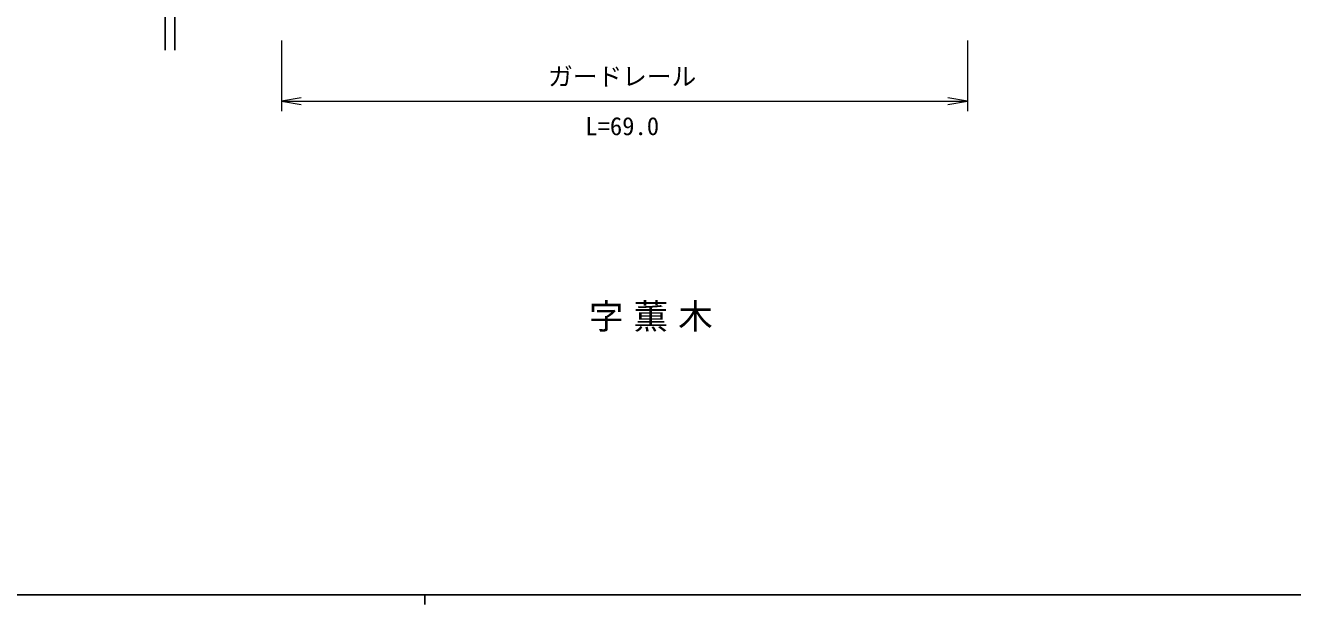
# Model space of a CAD drawing. Units: millimetres, scale not verified. Extents: x 40000 to 680000, y 20000 to 380000.
# Drawn here: x 127562 to 255892, y 204000 to 262677 of the extents above; entities that cross this region are included whole.
import ezdxf
from ezdxf.enums import TextEntityAlignment as Align

# ---------------------------------------------------------------- set-up
doc = ezdxf.new("R2010")
doc.units = ezdxf.units.MM
doc.header["$LTSCALE"] = 1000
doc.layers.add('M-BMK-HTXT', color=7, linetype='Continuous')
for name, color, linetype, lineweight in [('M-STR-HTXT', 7, 'Continuous', 13), ('M-STR-STRC', 7, 'Continuous', 25), ('M-TTL-BAND', 7, 'Continuous', 25)]:
    doc.layers.add(name, color=color, linetype=linetype, lineweight=lineweight)
doc.styles.add('ＭＳ ゴシック', font='')
doc.styles.get('ＭＳ ゴシック').set_extended_font_data('MS Gothic')

# ---------------------------------------------------------------- blocks, each defined once
blk = doc.blocks.new('open_arrow')
at = {"color": 0, "linetype": 'Continuous', "lineweight": -2}
blk.add_lwpolyline([(7.5, 1.25), (0, 0), (7.5, -1.25)], dxfattribs=at)

msp = doc.modelspace()

# ---------------------------------------------------------------- linework, layer by layer
at = {"layer": 'M-STR-HTXT'}
for p, q in [((153485, 261139), (153485, 254000)), ((222969, 261139), (222969, 254000)), ((153485, 255000), (222969, 255000))]:
    msp.add_line(p, q, dxfattribs=at)
at = {"layer": 'M-STR-STRC'}
for p, q in [((141714, 263667), (141714, 260167)), ((142714, 263667), (142714, 260167))]:
    msp.add_line(p, q, dxfattribs=at)
at = {"layer": 'M-TTL-BAND'}
for p, q in [((40000, 205000), (579000, 205000)), ((168000, 205000), (168000, 204000))]:
    msp.add_line(p, q, dxfattribs=at)

# ---------------------------------------------------------------- block references
at = {"layer": 'M-STR-HTXT', "xscale": 267, "yscale": 267}
msp.add_blockref('open_arrow', (153485, 255000), dxfattribs=at)
at = {"layer": 'M-STR-HTXT', "xscale": 267, "yscale": 267, "rotation": 180}
msp.add_blockref('open_arrow', (222969, 255000), dxfattribs=at)

# ---------------------------------------------------------------- texts
at = {"layer": 'M-BMK-HTXT', "insert": (191412, 233061), "char_height": 2566, "attachment_point": 5, "style": 'ＭＳ ゴシック'}
msp.add_mtext('\\T1.29;字薫木', dxfattribs=at)
at = {"layer": 'M-STR-HTXT', "style": 'ＭＳ ゴシック'}
msp.add_text('ガードレール', height=1833, dxfattribs=at).set_placement((188000, 257500), align=Align.MIDDLE_CENTER)
msp.add_text('L=69.0', height=1833, dxfattribs=at).set_placement((188000, 251000), align=Align.BOTTOM_CENTER)

doc.saveas('drawing.dxf')
